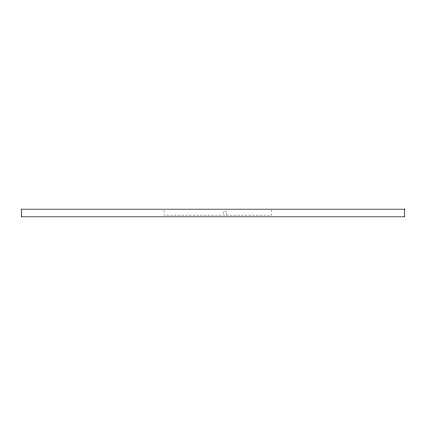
<?xml version="1.0" encoding="UTF-8"?>
<svg xmlns="http://www.w3.org/2000/svg" width="426" height="426" viewBox="0 0 426 426"><rect width="100%" height="100%" fill="white"/><g stroke="black" fill="none" stroke-linecap="round" stroke-linejoin="round"><path stroke-width="0.32" stroke-dasharray="2.13 1.6" d="M271.735 209.826L271.735 215.103L164.037 215.103L164.037 209.826M226.344 215.103L226.344 211.205L223.288 211.205L223.288 215.103"/><path stroke-width="0.64" d="M404.7 209.166L21.3 209.166L21.3 216.834L404.7 216.834L404.7 209.166"/></g></svg>
